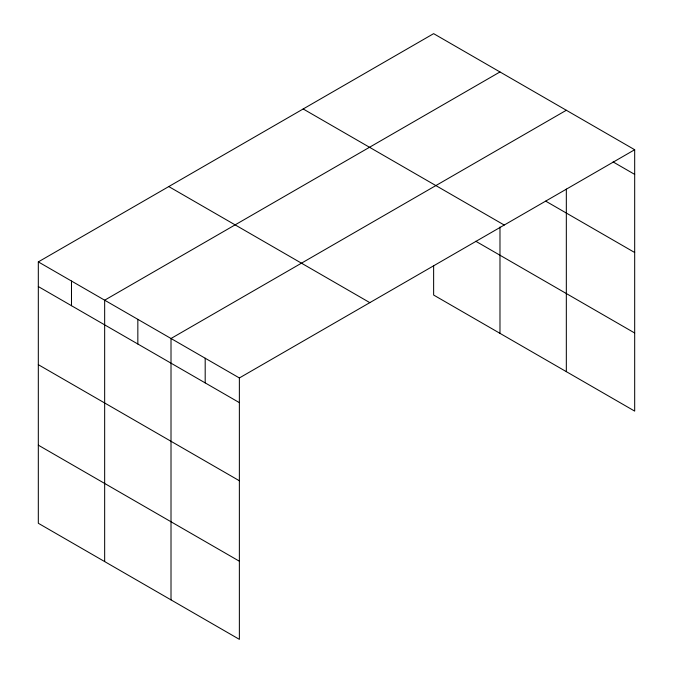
<?xml version="1.0" encoding="UTF-8"?>
<svg xmlns="http://www.w3.org/2000/svg" width="673" height="673" viewBox="0 0 673 673"><rect width="100%" height="100%" fill="white"/><g stroke="black" fill="none" stroke-linecap="round" stroke-linejoin="round"><path stroke-width="1.01" d="M566.33 189.088L566.33 371.647M433.631 265.877L433.631 295.043L634.681 411.11L634.681 149.726L433.631 33.65L38.319 261.89L38.319 523.274L239.369 639.35L239.369 377.957L38.319 261.89M499.98 71.952L104.66 300.192L104.66 561.576M566.33 110.263L171.009 338.494L171.009 599.887M239.369 377.957L634.681 149.726M613.095 161.932L634.681 174.391M545.71 201.143L634.681 252.51M303.178 108.967L504.228 225.043M475.777 241.254L634.681 333M168.772 186.564L369.822 302.64M38.319 286.555L239.369 402.631M38.319 364.673L239.369 480.749M38.319 445.156L239.369 561.232M499.98 227.003L499.98 333.345M205.189 358.229L205.189 382.895M137.839 319.339L137.839 344.012M71.489 281.036L71.489 305.71"/></g></svg>
